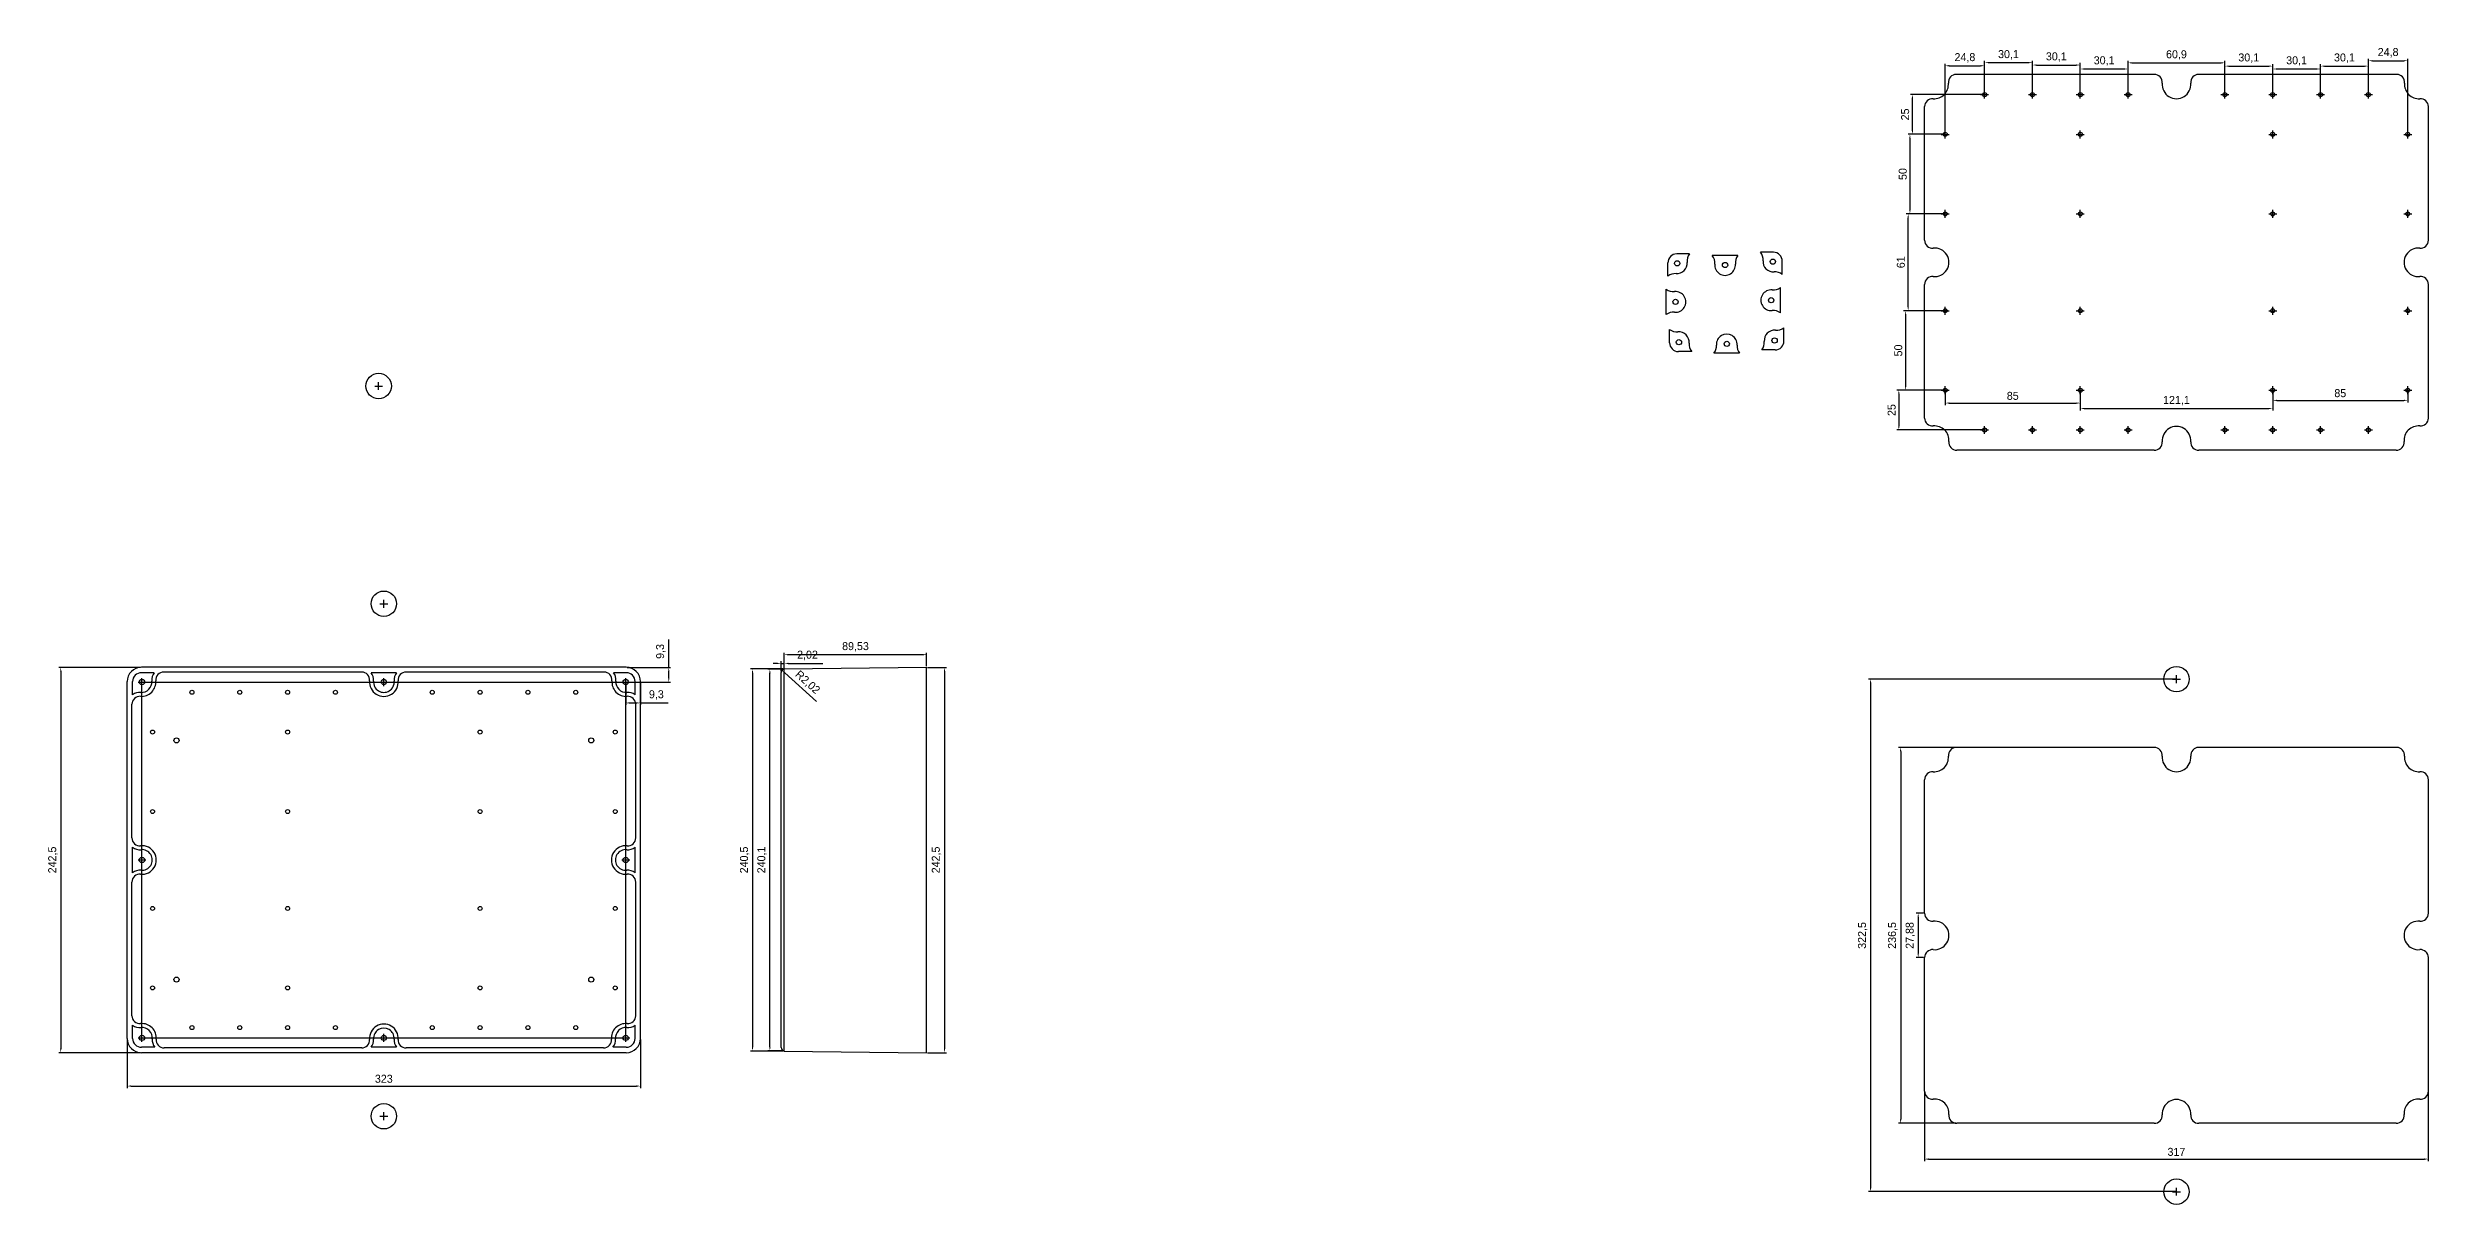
# Model space of a CAD drawing. Header units: millimetres. Extents: x 119 to 8321, y -328 to 2054.
# Drawn here: x 119 to 1617, y 533 to 1261 of the extents above; entities that cross this region are included whole.
import ezdxf

# ---------------------------------------------------------------- set-up
doc = ezdxf.new("R2010")
doc.units = ezdxf.units.MM
doc.dimstyles.new('ISO-25', dxfattribs={"dimtxt": 5.0345, "dimasz": 2.5, "dimexe": 1.25, "dimexo": 0.625, "dimgap": 2.0285, "dimtad": 1, "dimtxsty": 'Standard', "dimcen": 2.5, "dimclrd": 3, "dimclre": 6, "dimclrt": 1, "dimadec": 0, "dimazin": 0, "dimtfac": 1, "dimtmove": 0, "dimatfit": 3, "dimfxl": 1, "dimarcsym": 0})

# ---------------------------------------------------------------- blocks, each defined once
blk = doc.blocks.new('*D1')
at = {"color": 6, "lineweight": -2}
for p, q in [((1312.4, 1156.4), (1288.4, 1156.4)), ((1312.4, 1095.4), (1288.4, 1095.4))]:
    blk.add_line(p, q, dxfattribs=at)
at = {"color": 3, "lineweight": -2}
blk.add_line((1289.7, 1097.9), (1289.7, 1153.9), dxfattribs=at)
at = {"color": 3}
for points in [[(1289.3, 1153.9), (1290.1, 1153.9), (1289.7, 1156.4)], [(1289.3, 1097.9), (1290.1, 1097.9), (1289.7, 1095.4)]]:
    blk.add_solid(points, dxfattribs=at)
at = {"layer": 'Defpoints', "color": 0}
for p in [(1289.7, 1156.4), (1313, 1156.4), (1313, 1095.4)]:
    blk.add_point(p, dxfattribs=at)
at = {"color": 1, "insert": (1285.1, 1125.9), "char_height": 5.03, "attachment_point": 5, "rotation": 90}
blk.add_mtext('61', dxfattribs=at)
blk = doc.blocks.new('*D2')
at = {"color": 6, "lineweight": -2}
for p, q in [((1312.4, 1206.4), (1289.6, 1206.4)), ((1312.4, 1156.4), (1289.6, 1156.4))]:
    blk.add_line(p, q, dxfattribs=at)
at = {"color": 3, "lineweight": -2}
blk.add_line((1290.8, 1203.9), (1290.8, 1158.9), dxfattribs=at)
at = {"color": 3}
for points in [[(1290.4, 1203.9), (1291.2, 1203.9), (1290.8, 1206.4)], [(1290.4, 1158.9), (1291.2, 1158.9), (1290.8, 1156.4)]]:
    blk.add_solid(points, dxfattribs=at)
at = {"layer": 'Defpoints', "color": 0}
for p in [(1313, 1206.4), (1290.8, 1156.4), (1313, 1156.4)]:
    blk.add_point(p, dxfattribs=at)
at = {"color": 1, "insert": (1286.3, 1181.4), "char_height": 5.03, "attachment_point": 5, "rotation": 90}
blk.add_mtext('50', dxfattribs=at)
blk = doc.blocks.new('*D3')
at = {"color": 6, "lineweight": -2}
for p, q in [((1337.2, 1231.4), (1291.1, 1231.4)), ((1312.4, 1206.4), (1291.1, 1206.4))]:
    blk.add_line(p, q, dxfattribs=at)
at = {"color": 3, "lineweight": -2}
blk.add_line((1292.4, 1208.9), (1292.4, 1228.9), dxfattribs=at)
at = {"color": 3}
for points in [[(1291.9, 1228.9), (1292.8, 1228.9), (1292.4, 1231.4)], [(1291.9, 1208.9), (1292.8, 1208.9), (1292.4, 1206.4)]]:
    blk.add_solid(points, dxfattribs=at)
at = {"layer": 'Defpoints', "color": 0}
for p in [(1292.4, 1231.4), (1337.8, 1231.4), (1313, 1206.4)]:
    blk.add_point(p, dxfattribs=at)
at = {"color": 1, "insert": (1287.8, 1218.9), "char_height": 5.03, "attachment_point": 5, "rotation": 90}
blk.add_mtext('25', dxfattribs=at)
blk = doc.blocks.new('*D4')
at = {"color": 6, "lineweight": -2}
for p, q in [((1337.8, 1232), (1337.8, 1252.7)), ((1367.9, 1232), (1367.9, 1252.7))]:
    blk.add_line(p, q, dxfattribs=at)
at = {"color": 3, "lineweight": -2}
blk.add_line((1340.3, 1251.5), (1365.4, 1251.5), dxfattribs=at)
at = {"color": 3}
for points in [[(1340.3, 1251.9), (1340.3, 1251.1), (1337.8, 1251.5)], [(1365.4, 1251.9), (1365.4, 1251.1), (1367.9, 1251.5)]]:
    blk.add_solid(points, dxfattribs=at)
at = {"layer": 'Defpoints', "color": 0}
for p in [(1367.9, 1251.5), (1337.8, 1231.4), (1367.9, 1231.4)]:
    blk.add_point(p, dxfattribs=at)
at = {"color": 1, "insert": (1352.8, 1256.4), "char_height": 5.03, "attachment_point": 5}
blk.add_mtext('30,1', dxfattribs=at)
blk = doc.blocks.new('*D5')
at = {"color": 6, "lineweight": -2}
for p, q in [((1367.9, 1232), (1367.9, 1251.3)), ((1398, 1232), (1398, 1251.3))]:
    blk.add_line(p, q, dxfattribs=at)
at = {"color": 3, "lineweight": -2}
blk.add_line((1370.4, 1250), (1395.5, 1250), dxfattribs=at)
at = {"color": 3}
for points in [[(1370.4, 1250.4), (1370.4, 1249.6), (1367.9, 1250)], [(1395.5, 1250.4), (1395.5, 1249.6), (1398, 1250)]]:
    blk.add_solid(points, dxfattribs=at)
at = {"layer": 'Defpoints', "color": 0}
for p in [(1398, 1250), (1367.9, 1231.4), (1398, 1231.4)]:
    blk.add_point(p, dxfattribs=at)
at = {"color": 1, "insert": (1382.9, 1255), "char_height": 5.03, "attachment_point": 5}
blk.add_mtext('30,1', dxfattribs=at)
blk = doc.blocks.new('*D6')
at = {"color": 6, "lineweight": -2}
for p, q in [((1398, 1232), (1398, 1248.7)), ((1428.1, 1232), (1428.1, 1248.7))]:
    blk.add_line(p, q, dxfattribs=at)
at = {"color": 3, "lineweight": -2}
blk.add_line((1400.5, 1247.5), (1425.6, 1247.5), dxfattribs=at)
at = {"color": 3}
for points in [[(1400.5, 1247.9), (1400.5, 1247.1), (1398, 1247.5)], [(1425.6, 1247.9), (1425.6, 1247.1), (1428.1, 1247.5)]]:
    blk.add_solid(points, dxfattribs=at)
at = {"layer": 'Defpoints', "color": 0}
for p in [(1428.1, 1247.5), (1398, 1231.4), (1428.1, 1231.4)]:
    blk.add_point(p, dxfattribs=at)
at = {"color": 1, "insert": (1413, 1252.5), "char_height": 5.03, "attachment_point": 5}
blk.add_mtext('30,1', dxfattribs=at)
blk = doc.blocks.new('*D7')
at = {"color": 6, "lineweight": -2}
for p, q in [((1428.1, 1232), (1428.1, 1252.6)), ((1489, 1232), (1489, 1252.6))]:
    blk.add_line(p, q, dxfattribs=at)
at = {"color": 3, "lineweight": -2}
blk.add_line((1430.6, 1251.4), (1486.5, 1251.4), dxfattribs=at)
at = {"color": 3}
for points in [[(1430.6, 1251.8), (1430.6, 1250.9), (1428.1, 1251.4)], [(1486.5, 1251.8), (1486.5, 1250.9), (1489, 1251.4)]]:
    blk.add_solid(points, dxfattribs=at)
at = {"layer": 'Defpoints', "color": 0}
for p in [(1489, 1251.4), (1428.1, 1231.4), (1489, 1231.4)]:
    blk.add_point(p, dxfattribs=at)
at = {"color": 1, "insert": (1458.5, 1256.3), "char_height": 5.03, "attachment_point": 5}
blk.add_mtext('60,9', dxfattribs=at)
blk = doc.blocks.new('*D8')
at = {"color": 6, "lineweight": -2}
for p, q in [((1489, 1232), (1489, 1250.5)), ((1519.1, 1232), (1519.1, 1250.5))]:
    blk.add_line(p, q, dxfattribs=at)
at = {"color": 3, "lineweight": -2}
blk.add_line((1491.5, 1249.3), (1516.6, 1249.3), dxfattribs=at)
at = {"color": 3}
for points in [[(1491.5, 1249.7), (1491.5, 1248.9), (1489, 1249.3)], [(1516.6, 1249.7), (1516.6, 1248.9), (1519.1, 1249.3)]]:
    blk.add_solid(points, dxfattribs=at)
at = {"layer": 'Defpoints', "color": 0}
for p in [(1519.1, 1249.3), (1489, 1231.4), (1519.1, 1231.4)]:
    blk.add_point(p, dxfattribs=at)
at = {"color": 1, "insert": (1504, 1254.3), "char_height": 5.03, "attachment_point": 5}
blk.add_mtext('30,1', dxfattribs=at)
blk = doc.blocks.new('*D9')
at = {"color": 6, "lineweight": -2}
for p, q in [((1519.1, 1232), (1519.1, 1248.8)), ((1549.2, 1232), (1549.2, 1248.8))]:
    blk.add_line(p, q, dxfattribs=at)
at = {"color": 3, "lineweight": -2}
blk.add_line((1521.6, 1247.5), (1546.7, 1247.5), dxfattribs=at)
at = {"color": 3}
for points in [[(1521.6, 1247.9), (1521.6, 1247.1), (1519.1, 1247.5)], [(1546.7, 1247.9), (1546.7, 1247.1), (1549.2, 1247.5)]]:
    blk.add_solid(points, dxfattribs=at)
at = {"layer": 'Defpoints', "color": 0}
for p in [(1549.2, 1247.5), (1519.1, 1231.4), (1549.2, 1231.4)]:
    blk.add_point(p, dxfattribs=at)
at = {"color": 1, "insert": (1534.1, 1252.5), "char_height": 5.03, "attachment_point": 5}
blk.add_mtext('30,1', dxfattribs=at)
blk = doc.blocks.new('*D10')
at = {"color": 6, "lineweight": -2}
for p, q in [((1549.2, 1232), (1549.2, 1250.5)), ((1579.3, 1232), (1579.3, 1250.5))]:
    blk.add_line(p, q, dxfattribs=at)
at = {"color": 3, "lineweight": -2}
blk.add_line((1551.7, 1249.3), (1576.8, 1249.3), dxfattribs=at)
at = {"color": 3}
for points in [[(1551.7, 1249.7), (1551.7, 1248.9), (1549.2, 1249.3)], [(1576.8, 1249.7), (1576.8, 1248.9), (1579.3, 1249.3)]]:
    blk.add_solid(points, dxfattribs=at)
at = {"layer": 'Defpoints', "color": 0}
for p in [(1579.3, 1249.3), (1549.2, 1231.4), (1579.3, 1231.4)]:
    blk.add_point(p, dxfattribs=at)
at = {"color": 1, "insert": (1564.2, 1254.3), "char_height": 5.03, "attachment_point": 5}
blk.add_mtext('30,1', dxfattribs=at)
blk = doc.blocks.new('*D11')
at = {"color": 6, "lineweight": -2}
for p, q in [((1579.3, 1232), (1579.3, 1253.9)), ((1604.1, 1207), (1604.1, 1253.9))]:
    blk.add_line(p, q, dxfattribs=at)
at = {"color": 3, "lineweight": -2}
blk.add_line((1581.8, 1252.7), (1601.6, 1252.7), dxfattribs=at)
at = {"color": 3}
for points in [[(1581.8, 1253.1), (1581.8, 1252.3), (1579.3, 1252.7)], [(1601.6, 1253.1), (1601.6, 1252.3), (1604.1, 1252.7)]]:
    blk.add_solid(points, dxfattribs=at)
at = {"layer": 'Defpoints', "color": 0}
for p in [(1604.1, 1252.7), (1579.3, 1231.4), (1604.1, 1206.4)]:
    blk.add_point(p, dxfattribs=at)
at = {"color": 1, "insert": (1591.7, 1257.7), "char_height": 5.03, "attachment_point": 5}
blk.add_mtext('24,8', dxfattribs=at)
blk = doc.blocks.new('*D12')
at = {"color": 6, "lineweight": -2}
for p, q in [((1313, 1208.2), (1313, 1250.8)), ((1337.8, 1232), (1337.8, 1250.8))]:
    blk.add_line(p, q, dxfattribs=at)
at = {"color": 3, "lineweight": -2}
blk.add_line((1315.5, 1249.5), (1335.3, 1249.5), dxfattribs=at)
at = {"color": 3}
for points in [[(1315.5, 1250), (1315.5, 1249.1), (1313, 1249.5)], [(1335.3, 1250), (1335.3, 1249.1), (1337.8, 1249.5)]]:
    blk.add_solid(points, dxfattribs=at)
at = {"layer": 'Defpoints', "color": 0}
for p in [(1337.8, 1249.5), (1337.8, 1231.4), (1313, 1207.6)]:
    blk.add_point(p, dxfattribs=at)
at = {"color": 1, "insert": (1325.4, 1254.5), "char_height": 5.03, "attachment_point": 5}
blk.add_mtext('24,8', dxfattribs=at)
blk = doc.blocks.new('*D13')
at = {"color": 6, "lineweight": -2}
for p, q in [((1313.6, 1095.4), (1286.8, 1095.4)), ((1312.4, 1045.4), (1286.8, 1045.4))]:
    blk.add_line(p, q, dxfattribs=at)
at = {"color": 3, "lineweight": -2}
blk.add_line((1288.1, 1092.9), (1288.1, 1047.9), dxfattribs=at)
at = {"color": 3}
for points in [[(1287.7, 1092.9), (1288.5, 1092.9), (1288.1, 1095.4)], [(1287.7, 1047.9), (1288.5, 1047.9), (1288.1, 1045.4)]]:
    blk.add_solid(points, dxfattribs=at)
at = {"layer": 'Defpoints', "color": 0}
for p in [(1314.2, 1095.4), (1288.1, 1045.4), (1313, 1045.4)]:
    blk.add_point(p, dxfattribs=at)
at = {"color": 1, "insert": (1283.5, 1070.4), "char_height": 5.03, "attachment_point": 5, "rotation": 90}
blk.add_mtext('50', dxfattribs=at)
blk = doc.blocks.new('*D14')
at = {"color": 6, "lineweight": -2}
for p, q in [((1313, 1044.7), (1313, 1036)), ((1398, 1044.7), (1398, 1036))]:
    blk.add_line(p, q, dxfattribs=at)
at = {"color": 3, "lineweight": -2}
blk.add_line((1315.5, 1037.3), (1395.5, 1037.3), dxfattribs=at)
at = {"color": 3}
for points in [[(1315.5, 1037.7), (1315.5, 1036.9), (1313, 1037.3)], [(1395.5, 1037.7), (1395.5, 1036.9), (1398, 1037.3)]]:
    blk.add_solid(points, dxfattribs=at)
at = {"layer": 'Defpoints', "color": 0}
for p in [(1313, 1045.4), (1398, 1045.4), (1398, 1037.3)]:
    blk.add_point(p, dxfattribs=at)
at = {"color": 1, "insert": (1355.5, 1041.8), "char_height": 5.03, "attachment_point": 5}
blk.add_mtext('85', dxfattribs=at)
blk = doc.blocks.new('*D15')
at = {"color": 6, "lineweight": -2}
for p, q in [((1398, 1044.7), (1398, 1032.6)), ((1519.1, 1044.7), (1519.1, 1032.6))]:
    blk.add_line(p, q, dxfattribs=at)
at = {"color": 3, "lineweight": -2}
blk.add_line((1400.5, 1033.9), (1516.6, 1033.9), dxfattribs=at)
at = {"color": 3}
for points in [[(1400.5, 1034.3), (1400.5, 1033.5), (1398, 1033.9)], [(1516.6, 1034.3), (1516.6, 1033.5), (1519.1, 1033.9)]]:
    blk.add_solid(points, dxfattribs=at)
at = {"layer": 'Defpoints', "color": 0}
for p in [(1398, 1045.4), (1519.1, 1045.4), (1519.1, 1033.9)]:
    blk.add_point(p, dxfattribs=at)
at = {"color": 1, "insert": (1458.5, 1038.8), "char_height": 5.03, "attachment_point": 5}
blk.add_mtext('121,1', dxfattribs=at)
blk = doc.blocks.new('*D16')
at = {"color": 6, "lineweight": -2}
for p, q in [((1519.1, 1044.7), (1519.1, 1037.7)), ((1604.1, 1044.7), (1604.1, 1037.7))]:
    blk.add_line(p, q, dxfattribs=at)
at = {"color": 3, "lineweight": -2}
blk.add_line((1521.6, 1039), (1601.6, 1039), dxfattribs=at)
at = {"color": 3}
for points in [[(1521.6, 1039.4), (1521.6, 1038.6), (1519.1, 1039)], [(1601.6, 1039.4), (1601.6, 1038.6), (1604.1, 1039)]]:
    blk.add_solid(points, dxfattribs=at)
at = {"layer": 'Defpoints', "color": 0}
for p in [(1519.1, 1045.4), (1604.1, 1045.4), (1604.1, 1039)]:
    blk.add_point(p, dxfattribs=at)
at = {"color": 1, "insert": (1561.6, 1043.5), "char_height": 5.03, "attachment_point": 5}
blk.add_mtext('85', dxfattribs=at)
blk = doc.blocks.new('*D17')
at = {"color": 6, "lineweight": -2}
for p, q in [((1312.4, 1045.4), (1282.6, 1045.4)), ((1337.2, 1020.4), (1282.6, 1020.4))]:
    blk.add_line(p, q, dxfattribs=at)
at = {"color": 3, "lineweight": -2}
blk.add_line((1283.8, 1042.9), (1283.8, 1022.9), dxfattribs=at)
at = {"color": 3}
for points in [[(1283.4, 1042.9), (1284.3, 1042.9), (1283.8, 1045.4)], [(1283.4, 1022.9), (1284.3, 1022.9), (1283.8, 1020.4)]]:
    blk.add_solid(points, dxfattribs=at)
at = {"layer": 'Defpoints', "color": 0}
for p in [(1313, 1045.4), (1283.8, 1020.4), (1337.8, 1020.4)]:
    blk.add_point(p, dxfattribs=at)
at = {"color": 1, "insert": (1279.3, 1032.9), "char_height": 5.03, "attachment_point": 5, "rotation": 90}
blk.add_mtext('25', dxfattribs=at)
blk = doc.blocks.new('*D18')
at = {"color": 6, "lineweight": -2}
for p, q in [((1457.9, 863.6), (1264.8, 863.6)), ((1457.9, 541.1), (1264.8, 541.1))]:
    blk.add_line(p, q, dxfattribs=at)
at = {"color": 3, "lineweight": -2}
blk.add_line((1266, 861.1), (1266, 543.6), dxfattribs=at)
at = {"color": 3}
for points in [[(1265.6, 861.1), (1266.5, 861.1), (1266, 863.6)], [(1265.6, 543.6), (1266.5, 543.6), (1266, 541.1)]]:
    blk.add_solid(points, dxfattribs=at)
at = {"layer": 'Defpoints', "color": 0}
for p in [(1458.5, 863.6), (1266, 541.1), (1458.5, 541.1)]:
    blk.add_point(p, dxfattribs=at)
at = {"color": 1, "insert": (1261.1, 702.3), "char_height": 5.03, "attachment_point": 5, "rotation": 90}
blk.add_mtext('322,5', dxfattribs=at)
blk = doc.blocks.new('*D19')
at = {"color": 6, "lineweight": -2}
for p, q in [((1319.4, 820.6), (1283.7, 820.6)), ((1319.7, 584.1), (1283.7, 584.1))]:
    blk.add_line(p, q, dxfattribs=at)
at = {"color": 3, "lineweight": -2}
blk.add_line((1285, 818.1), (1285, 586.6), dxfattribs=at)
at = {"color": 3}
for points in [[(1284.5, 818.1), (1285.4, 818.1), (1285, 820.6)], [(1284.5, 586.6), (1285.4, 586.6), (1285, 584.1)]]:
    blk.add_solid(points, dxfattribs=at)
at = {"layer": 'Defpoints', "color": 0}
for p in [(1320, 820.6), (1285, 584.1), (1320.3, 584.1)]:
    blk.add_point(p, dxfattribs=at)
at = {"color": 1, "insert": (1280, 702.3), "char_height": 5.03, "attachment_point": 5, "rotation": 90}
blk.add_mtext('236,5', dxfattribs=at)
blk = doc.blocks.new('*D20')
at = {"color": 6, "lineweight": -2}
for p, q in [((1300, 603.7), (1300, 560.3)), ((1617, 603.7), (1617, 560.3))]:
    blk.add_line(p, q, dxfattribs=at)
at = {"color": 3, "lineweight": -2}
blk.add_line((1302.5, 561.6), (1614.5, 561.6), dxfattribs=at)
at = {"color": 3}
for points in [[(1302.5, 562), (1302.5, 561.1), (1300, 561.6)], [(1614.5, 562), (1614.5, 561.1), (1617, 561.6)]]:
    blk.add_solid(points, dxfattribs=at)
at = {"layer": 'Defpoints', "color": 0}
for p in [(1300, 604.3), (1617, 604.3), (1617, 561.6)]:
    blk.add_point(p, dxfattribs=at)
at = {"color": 1, "insert": (1458.5, 566.1), "char_height": 5.03, "attachment_point": 5}
blk.add_mtext('317', dxfattribs=at)
blk = doc.blocks.new('*D21')
at = {"color": 6, "lineweight": -2}
for p, q in [((1299.4, 716.3), (1294.8, 716.3)), ((1299.4, 688.4), (1294.8, 688.4))]:
    blk.add_line(p, q, dxfattribs=at)
at = {"color": 3, "lineweight": -2}
blk.add_line((1296, 713.8), (1296, 690.9), dxfattribs=at)
at = {"color": 3}
for points in [[(1295.6, 713.8), (1296.4, 713.8), (1296, 716.3)], [(1295.6, 690.9), (1296.4, 690.9), (1296, 688.4)]]:
    blk.add_solid(points, dxfattribs=at)
at = {"layer": 'Defpoints', "color": 0}
for p in [(1300, 716.3), (1296, 688.4), (1300, 688.4)]:
    blk.add_point(p, dxfattribs=at)
at = {"color": 1, "insert": (1291.1, 702.3), "char_height": 5.03, "attachment_point": 5, "rotation": 90}
blk.add_mtext('27,88', dxfattribs=at)
blk = doc.blocks.new('*D43')
at = {"color": 6, "lineweight": -2}
for p, q in [((169, 636.9), (169, 606.3)), ((492, 636.9), (492, 606.3))]:
    blk.add_line(p, q, dxfattribs=at)
at = {"color": 3, "lineweight": -2}
blk.add_line((171.5, 607.5), (489.5, 607.5), dxfattribs=at)
at = {"color": 3}
for points in [[(171.5, 608), (171.5, 607.1), (169, 607.5)], [(489.5, 608), (489.5, 607.1), (492, 607.5)]]:
    blk.add_solid(points, dxfattribs=at)
at = {"layer": 'Defpoints', "color": 0}
for p in [(169, 637.5), (492, 637.5), (492, 607.5)]:
    blk.add_point(p, dxfattribs=at)
at = {"color": 1, "insert": (330.5, 612.1), "char_height": 5.03, "attachment_point": 5}
blk.add_mtext('323', dxfattribs=at)
blk = doc.blocks.new('*D42')
at = {"color": 6, "lineweight": -2}
for p, q in [((177.4, 871), (126, 871)), ((177.4, 628.5), (126, 628.5))]:
    blk.add_line(p, q, dxfattribs=at)
at = {"color": 3, "lineweight": -2}
blk.add_line((127.2, 868.5), (127.2, 631), dxfattribs=at)
at = {"color": 3}
for points in [[(126.8, 868.5), (127.6, 868.5), (127.2, 871)], [(126.8, 631), (127.6, 631), (127.2, 628.5)]]:
    blk.add_solid(points, dxfattribs=at)
at = {"layer": 'Defpoints', "color": 0}
for p in [(178, 871), (127.2, 628.5), (178, 628.5)]:
    blk.add_point(p, dxfattribs=at)
at = {"color": 1, "insert": (122.3, 749.8), "char_height": 5.03, "attachment_point": 5, "rotation": 90}
blk.add_mtext('242,5', dxfattribs=at)
blk = doc.blocks.new('*D38')
at = {"color": 6, "lineweight": -2}
for p, q in [((672.7, 871), (684.5, 871)), ((672.7, 628.5), (684.5, 628.5))]:
    blk.add_line(p, q, dxfattribs=at)
at = {"color": 3, "lineweight": -2}
blk.add_line((683.3, 868.5), (683.3, 631), dxfattribs=at)
at = {"color": 3}
for points in [[(682.9, 868.5), (683.7, 868.5), (683.3, 871)], [(682.9, 631), (683.7, 631), (683.3, 628.5)]]:
    blk.add_solid(points, dxfattribs=at)
at = {"layer": 'Defpoints', "color": 0}
for p in [(672, 871), (672, 628.5), (683.3, 628.5)]:
    blk.add_point(p, dxfattribs=at)
at = {"color": 1, "insert": (678.3, 749.8), "char_height": 5.03, "attachment_point": 5, "rotation": 90}
blk.add_mtext('242,5', dxfattribs=at)
blk = doc.blocks.new('*D37')
at = {"color": 6, "lineweight": -2}
for p, q in [((581.9, 870), (561.3, 870)), ((581.9, 629.5), (561.3, 629.5))]:
    blk.add_line(p, q, dxfattribs=at)
at = {"color": 3, "lineweight": -2}
blk.add_line((562.5, 867.5), (562.5, 632), dxfattribs=at)
at = {"color": 3}
for points in [[(562.1, 867.5), (562.9, 867.5), (562.5, 870)], [(562.1, 632), (562.9, 632), (562.5, 629.5)]]:
    blk.add_solid(points, dxfattribs=at)
at = {"layer": 'Defpoints', "color": 0}
for p in [(582.5, 870), (562.5, 629.5), (582.5, 629.5)]:
    blk.add_point(p, dxfattribs=at)
at = {"color": 1, "insert": (557.6, 749.8), "char_height": 5.03, "attachment_point": 5, "rotation": 90}
blk.add_mtext('240,5', dxfattribs=at)
blk = doc.blocks.new('*D36')
at = {"color": 6, "lineweight": -2}
for p, q in [((581.9, 869.8), (572.2, 869.8)), ((581.9, 629.7), (572.2, 629.7))]:
    blk.add_line(p, q, dxfattribs=at)
at = {"color": 3, "lineweight": -2}
blk.add_line((573.4, 632.2), (573.4, 867.3), dxfattribs=at)
at = {"color": 3}
for points in [[(573, 867.3), (573.9, 867.3), (573.4, 869.8)], [(573, 632.2), (573.9, 632.2), (573.4, 629.7)]]:
    blk.add_solid(points, dxfattribs=at)
at = {"layer": 'Defpoints', "color": 0}
for p in [(573.4, 869.8), (582.5, 869.8), (582.5, 629.7)]:
    blk.add_point(p, dxfattribs=at)
at = {"color": 1, "insert": (568.5, 749.8), "char_height": 5.03, "attachment_point": 5, "rotation": 90}
blk.add_mtext('240,1', dxfattribs=at)
blk = doc.blocks.new('*D41')
at = {"color": 6, "lineweight": -2}
for p, q in [((582.5, 870.5), (582.5, 880.2)), ((672, 871.7), (672, 880.2))]:
    blk.add_line(p, q, dxfattribs=at)
at = {"color": 3, "lineweight": -2}
blk.add_line((585, 879), (669.5, 879), dxfattribs=at)
at = {"color": 3}
for points in [[(585, 879.4), (585, 878.5), (582.5, 879)], [(669.5, 879.4), (669.5, 878.5), (672, 879)]]:
    blk.add_solid(points, dxfattribs=at)
at = {"layer": 'Defpoints', "color": 0}
for p in [(582.5, 869.8), (672, 879), (672, 871)]:
    blk.add_point(p, dxfattribs=at)
at = {"color": 1, "insert": (627.3, 883.9), "char_height": 5.03, "attachment_point": 5}
blk.add_mtext('89,53', dxfattribs=at)
blk = doc.blocks.new('*D40')
at = {"color": 3, "lineweight": -2}
for p, q in [((578, 873.5), (575.5, 873.5)), ((580.5, 873.5), (582.5, 873.5)), ((585, 873.5), (606.7, 873.5))]:
    blk.add_line(p, q, dxfattribs=at)
at = {"color": 6, "lineweight": -2}
for p, q in [((580.5, 868.4), (580.5, 874.8)), ((582.5, 871.1), (582.5, 874.8))]:
    blk.add_line(p, q, dxfattribs=at)
at = {"color": 3}
for points in [[(578, 873.9), (578, 873.1), (580.5, 873.5)], [(585, 873.9), (585, 873.1), (582.5, 873.5)]]:
    blk.add_solid(points, dxfattribs=at)
at = {"layer": 'Defpoints', "color": 0}
for p in [(582.5, 873.5), (582.5, 870.5), (580.5, 867.8)]:
    blk.add_point(p, dxfattribs=at)
at = {"color": 1, "insert": (597.1, 878.5), "char_height": 5.03, "attachment_point": 5}
blk.add_mtext('2,02', dxfattribs=at)
blk = doc.blocks.new('*D39')
at = {"color": 3, "lineweight": -2}
blk.add_line((602.7, 849.6), (582.9, 867.5), dxfattribs=at)
at = {"color": 3}
blk.add_solid([(583.1, 867.8), (582.6, 867.2), (581, 869.2)], dxfattribs=at)
at = {"layer": 'Defpoints', "color": 0}
for p in [(581, 869.2), (582.5, 867.8)]:
    blk.add_point(p, dxfattribs=at)
at = {"color": 1, "insert": (597, 861.4), "char_height": 5.03, "attachment_point": 5, "rotation": 317.9252}
blk.add_mtext('R2,02', dxfattribs=at)
blk = doc.blocks.new('*D44')
at = {"color": 3, "lineweight": -2}
for p, q in [((509.8, 871), (509.8, 888.5)), ((509.8, 864.2), (509.8, 868.5))]:
    blk.add_line(p, q, dxfattribs=at)
at = {"color": 6, "lineweight": -2}
for p, q in [((483.7, 871), (511, 871)), ((483.4, 861.7), (511, 861.7))]:
    blk.add_line(p, q, dxfattribs=at)
at = {"color": 3}
for points in [[(509.4, 868.5), (510.2, 868.5), (509.8, 871)], [(509.4, 864.2), (510.2, 864.2), (509.8, 861.7)]]:
    blk.add_solid(points, dxfattribs=at)
at = {"layer": 'Defpoints', "color": 0}
for p in [(483, 871), (509.8, 871), (482.7, 861.7)]:
    blk.add_point(p, dxfattribs=at)
at = {"color": 1, "insert": (504.8, 881), "char_height": 5.03, "attachment_point": 5, "rotation": 90}
blk.add_mtext('9,3', dxfattribs=at)
blk = doc.blocks.new('*D45')
at = {"color": 6, "lineweight": -2}
for p, q in [((482.7, 861.1), (482.7, 847.4)), ((492, 861.1), (492, 847.4))]:
    blk.add_line(p, q, dxfattribs=at)
at = {"color": 3, "lineweight": -2}
for p, q in [((485.2, 848.6), (489.5, 848.6)), ((492, 848.6), (509.5, 848.6))]:
    blk.add_line(p, q, dxfattribs=at)
at = {"color": 3}
for points in [[(485.2, 849), (485.2, 848.2), (482.7, 848.6)], [(489.5, 849), (489.5, 848.2), (492, 848.6)]]:
    blk.add_solid(points, dxfattribs=at)
at = {"layer": 'Defpoints', "color": 0}
for p in [(482.7, 861.7), (492, 861.7), (492, 848.6)]:
    blk.add_point(p, dxfattribs=at)
at = {"color": 1, "insert": (502, 853.6), "char_height": 5.03, "attachment_point": 5}
blk.add_mtext('9,3', dxfattribs=at)

msp = doc.modelspace()

# ---------------------------------------------------------------- linework, layer by layer
for p, q in [((1444.597, 1244.103), (1319.976, 1244.103)), ((1597.097, 1244.103), (1472.476, 1244.103)), ((1300.037, 1139.793), (1300.037, 1223.839)), ((1617.037, 1139.793), (1617.037, 1223.839)), ((1138.476, 1117.177), (1138.476, 1125.517)), ((1152.092, 1131.117), (1144.076, 1131.117)), ((1182.487, 1130.048), (1166.455, 1130.048)), ((1204.866, 1132.187), (1196.85, 1132.187)), ((1210.466, 1118.246), (1210.466, 1126.587)), ((1137.405, 1092.924), (1137.405, 1108.956)), ((1209.395, 1093.994), (1209.395, 1110.025)), ((1300.037, 1027.843), (1300.037, 1111.914)), ((1617.037, 1027.843), (1617.037, 1111.914)), ((1139.547, 1075.294), (1139.547, 1083.61)), ((1211.537, 1076.363), (1211.537, 1084.679)), ((1153.463, 1069.694), (1145.147, 1069.694)), ((1183.583, 1068.625), (1167.502, 1068.625)), ((1205.937, 1070.763), (1197.621, 1070.763)), ((1444.572, 1007.603), (1320.276, 1007.603)), ((1596.797, 1007.603), (1472.501, 1007.603)), ((328.031, 911.039), (333.031, 911.039)), ((330.531, 908.539), (330.531, 913.539)), ((483.031, 871.039), (178.031, 871.039)), ((582.501, 870.039), (672.031, 871.039)), ((582.501, 629.539), (582.501, 870.039)), ((672.031, 628.539), (672.031, 871.039)), ((169.031, 637.539), (169.031, 862.039)), ((172.431, 853.699), (172.431, 862.039)), ((186.047, 867.639), (178.031, 867.639)), ((316.591, 868.039), (191.97, 868.039)), ((338.547, 867.639), (322.515, 867.639)), ((469.091, 868.039), (344.47, 868.039)), ((483.031, 867.639), (475.015, 867.639)), ((488.631, 853.699), (488.631, 862.039)), ((492.031, 637.539), (492.031, 862.039)), ((580.481, 631.759), (580.481, 867.819)), ((172.031, 763.729), (172.031, 847.775)), ((489.031, 763.729), (489.031, 847.775)), ((1444.597, 820.58), (1319.976, 820.58)), ((1597.097, 820.58), (1472.476, 820.58)), ((1300.037, 716.269), (1300.037, 800.315)), ((1617.037, 716.269), (1617.037, 800.315)), ((172.431, 741.773), (172.431, 757.805)), ((488.631, 741.773), (488.631, 757.805)), ((172.031, 651.779), (172.031, 735.85)), ((489.031, 651.779), (489.031, 735.85)), ((1300.037, 604.319), (1300.037, 688.39)), ((1617.037, 604.319), (1617.037, 688.39)), ((172.431, 637.539), (172.431, 645.855)), ((488.631, 637.539), (488.631, 645.855)), ((186.347, 631.939), (178.031, 631.939)), ((316.567, 631.539), (192.27, 631.539)), ((338.571, 631.939), (322.49, 631.939)), ((468.791, 631.539), (344.495, 631.539)), ((483.031, 631.939), (474.715, 631.939)), ((582.501, 629.539), (672.031, 628.539)), ((483.031, 628.539), (178.031, 628.539)), ((328.031, 588.539), (333.031, 588.539)), ((330.531, 586.039), (330.531, 591.039)), ((1444.572, 584.08), (1320.276, 584.08)), ((1596.797, 584.08), (1472.501, 584.08))]:
    msp.add_line(p, q)
at = {"color": 6}
for p, q in [((1335.287, 1231.353), (1340.287, 1231.353)), ((1337.787, 1228.853), (1337.787, 1233.853)), ((1365.387, 1231.353), (1370.387, 1231.353)), ((1367.887, 1228.853), (1367.887, 1233.853)), ((1395.487, 1231.353), (1400.487, 1231.353)), ((1397.987, 1228.853), (1397.987, 1233.853)), ((1425.587, 1231.353), (1430.587, 1231.353)), ((1428.087, 1228.853), (1428.087, 1233.853)), ((1486.487, 1231.353), (1491.487, 1231.353)), ((1488.987, 1228.853), (1488.987, 1233.853)), ((1516.587, 1231.353), (1521.587, 1231.353)), ((1519.087, 1228.853), (1519.087, 1233.853)), ((1546.687, 1231.353), (1551.687, 1231.353)), ((1549.187, 1228.853), (1549.187, 1233.853)), ((1576.787, 1231.353), (1581.787, 1231.353)), ((1579.287, 1228.853), (1579.287, 1233.853)), ((1310.487, 1206.353), (1315.487, 1206.353)), ((1312.987, 1203.853), (1312.987, 1208.853)), ((1395.487, 1206.353), (1400.487, 1206.353)), ((1397.987, 1203.853), (1397.987, 1208.853)), ((1516.587, 1206.353), (1521.587, 1206.353)), ((1519.087, 1203.853), (1519.087, 1208.853)), ((1601.587, 1206.353), (1606.587, 1206.353)), ((1604.087, 1203.853), (1604.087, 1208.853)), ((1310.487, 1156.353), (1315.487, 1156.353)), ((1312.987, 1153.853), (1312.987, 1158.853)), ((1395.487, 1156.353), (1400.487, 1156.353)), ((1397.987, 1153.853), (1397.987, 1158.853)), ((1516.587, 1156.353), (1521.587, 1156.353)), ((1519.087, 1153.853), (1519.087, 1158.853)), ((1601.587, 1156.353), (1606.587, 1156.353)), ((1604.087, 1153.853), (1604.087, 1158.853)), ((1310.487, 1095.353), (1315.487, 1095.353)), ((1312.987, 1092.853), (1312.987, 1097.853)), ((1395.487, 1095.353), (1400.487, 1095.353)), ((1397.987, 1092.853), (1397.987, 1097.853)), ((1516.587, 1095.353), (1521.587, 1095.353)), ((1519.087, 1092.853), (1519.087, 1097.853)), ((1601.587, 1095.353), (1606.587, 1095.353)), ((1604.087, 1092.853), (1604.087, 1097.853)), ((327.25, 1045.525), (327.25, 1050.525)), ((324.75, 1048.025), (329.75, 1048.025)), ((1310.487, 1045.353), (1315.487, 1045.353)), ((1312.987, 1042.853), (1312.987, 1047.853)), ((1395.487, 1045.353), (1400.487, 1045.353)), ((1397.987, 1042.853), (1397.987, 1047.853)), ((1516.587, 1045.353), (1521.587, 1045.353)), ((1519.087, 1042.853), (1519.087, 1047.853)), ((1601.587, 1045.353), (1606.587, 1045.353)), ((1604.087, 1042.853), (1604.087, 1047.853)), ((1335.287, 1020.353), (1340.287, 1020.353)), ((1337.787, 1017.853), (1337.787, 1022.853)), ((1365.387, 1020.353), (1370.387, 1020.353)), ((1367.887, 1017.853), (1367.887, 1022.853)), ((1395.487, 1020.353), (1400.487, 1020.353)), ((1397.987, 1017.853), (1397.987, 1022.853)), ((1425.587, 1020.353), (1430.587, 1020.353)), ((1428.087, 1017.853), (1428.087, 1022.853)), ((1486.487, 1020.353), (1491.487, 1020.353)), ((1488.987, 1017.853), (1488.987, 1022.853)), ((1516.587, 1020.353), (1521.587, 1020.353)), ((1519.087, 1017.853), (1519.087, 1022.853)), ((1546.687, 1020.353), (1551.687, 1020.353)), ((1549.187, 1017.853), (1549.187, 1022.853)), ((1576.787, 1020.353), (1581.787, 1020.353)), ((1579.287, 1017.853), (1579.287, 1022.853)), ((175.831, 861.739), (180.831, 861.739)), ((178.331, 751.439), (178.331, 864.239)), ((179.981, 861.739), (333.031, 861.739)), ((330.531, 859.239), (330.531, 864.239)), ((332.181, 861.739), (485.231, 861.739)), ((482.731, 859.239), (482.731, 864.239)), ((482.731, 747.289), (482.731, 860.089)), ((1456.037, 863.58), (1461.037, 863.58)), ((1458.537, 861.08), (1458.537, 866.08)), ((175.831, 749.789), (180.831, 749.789)), ((178.331, 639.489), (178.331, 752.289)), ((480.231, 749.789), (485.231, 749.789)), ((482.731, 635.339), (482.731, 748.139)), ((175.831, 637.839), (328.881, 637.839)), ((178.331, 635.339), (178.331, 640.339)), ((328.031, 637.839), (481.081, 637.839)), ((330.531, 635.339), (330.531, 640.339)), ((480.231, 637.839), (485.231, 637.839)), ((1456.037, 541.08), (1461.037, 541.08)), ((1458.537, 538.58), (1458.537, 543.58))]:
    msp.add_line(p, q, dxfattribs=at)
for centre, radius in [((1337.787, 1231.353), 1.25), ((1367.887, 1231.353), 1.25), ((1397.987, 1231.353), 1.25), ((1428.087, 1231.353), 1.25), ((1488.987, 1231.353), 1.25), ((1519.087, 1231.353), 1.25), ((1549.187, 1231.353), 1.25), ((1579.287, 1231.353), 1.25), ((1312.987, 1206.353), 1.25), ((1397.987, 1206.353), 1.25), ((1519.087, 1206.353), 1.25), ((1604.087, 1206.353), 1.25), ((1312.987, 1156.353), 1.25), ((1397.987, 1156.353), 1.25), ((1519.087, 1156.353), 1.25), ((1604.087, 1156.353), 1.25), ((1144.376, 1125.217), 1.65), ((1174.471, 1124.148), 1.65), ((1204.566, 1126.287), 1.65), ((1143.305, 1100.94), 1.65), ((1203.495, 1102.009), 1.65), ((1312.987, 1095.353), 1.25), ((1397.987, 1095.353), 1.25), ((1519.087, 1095.353), 1.25), ((1604.087, 1095.353), 1.25), ((1145.447, 1075.594), 1.65), ((1175.542, 1074.525), 1.65), ((1205.637, 1076.663), 1.65), ((327.25, 1048.025), 8), ((1312.987, 1045.353), 1.25), ((1397.987, 1045.353), 1.25), ((1519.087, 1045.353), 1.25), ((1604.087, 1045.353), 1.25), ((1337.787, 1020.353), 1.25), ((1367.887, 1020.353), 1.25), ((1397.987, 1020.353), 1.25), ((1428.087, 1020.353), 1.25), ((1488.987, 1020.353), 1.25), ((1519.087, 1020.353), 1.25), ((1549.187, 1020.353), 1.25), ((1579.287, 1020.353), 1.25), ((330.531, 911.039), 8), ((1458.537, 863.58), 8), ((178.331, 861.739), 1.65), ((209.781, 855.289), 1.25), ((239.881, 855.289), 1.25), ((269.981, 855.289), 1.25), ((300.081, 855.289), 1.25), ((330.531, 861.739), 1.65), ((360.981, 855.289), 1.25), ((391.081, 855.289), 1.25), ((421.181, 855.289), 1.25), ((451.281, 855.289), 1.25), ((482.731, 861.739), 1.65), ((184.981, 830.289), 1.25), ((200.031, 825.039), 1.6), ((269.981, 830.289), 1.25), ((391.081, 830.289), 1.25), ((461.031, 825.039), 1.6), ((476.081, 830.289), 1.25), ((184.981, 780.289), 1.25), ((269.981, 780.289), 1.25), ((391.081, 780.289), 1.25), ((476.081, 780.289), 1.25), ((178.331, 749.789), 1.65), ((482.731, 749.789), 1.65), ((184.981, 719.289), 1.25), ((269.981, 719.289), 1.25), ((391.081, 719.289), 1.25), ((476.081, 719.289), 1.25), ((200.031, 674.539), 1.6), ((461.031, 674.539), 1.6), ((184.981, 669.289), 1.25), ((269.981, 669.289), 1.25), ((391.081, 669.289), 1.25), ((476.081, 669.289), 1.25), ((209.781, 644.289), 1.25), ((239.881, 644.289), 1.25), ((269.981, 644.289), 1.25), ((300.081, 644.289), 1.25), ((360.981, 644.289), 1.25), ((391.081, 644.289), 1.25), ((421.181, 644.289), 1.25), ((451.281, 644.289), 1.25), ((178.331, 637.839), 1.65), ((330.531, 637.839), 1.65), ((482.731, 637.839), 1.65), ((330.531, 588.539), 8), ((1458.537, 541.08), 8)]:
    msp.add_circle(centre, radius)
for centre, radius, start, end in [((1319.976, 1239.103), 5, 90, 185.327998), ((1444.597, 1239.103), 5, 354.672002, 90), ((1472.476, 1239.103), 5, 90, 185.327998), ((1597.097, 1239.103), 5, 354.672002, 90), ((1305.037, 1223.839), 5, 85.903956, 180), ((1306.037, 1237.803), 9, 265.903956, 5.327998), ((1458.537, 1237.803), 9, 174.672002, 5.327998), ((1611.037, 1237.803), 9, 174.672002, 274.096044), ((1612.037, 1223.839), 5, 0, 94.096044), ((1305.037, 1139.793), 5, 180, 275.327998), ((1612.037, 1139.793), 5, 264.672002, 0), ((1144.076, 1125.517), 5.6, 90, 180), ((1144.076, 1125.217), 6.5, 265.903956, 5.327998), ((1158.015, 1126.517), 7.5, 142.169083, 185.327998), ((1160.532, 1125.448), 7.5, 354.672002, 37.830917), ((1174.471, 1124.148), 6.5, 174.672002, 5.327998), ((1188.411, 1125.448), 7.5, 142.169083, 185.327998), ((1190.927, 1127.587), 7.5, 354.672002, 37.830917), ((1204.866, 1126.287), 6.5, 174.672002, 274.096044), ((1204.866, 1126.587), 5.6, 0, 90), ((1306.337, 1125.853), 9, 264.672002, 95.327998), ((1610.737, 1125.853), 9, 84.672002, 275.327998), ((1142.005, 1114.88), 7.5, 232.169083, 275.327998), ((1143.076, 1111.253), 7.5, 85.903956, 127.830917), ((1204.795, 1115.949), 7.5, 264.672002, 307.830917), ((1205.866, 1112.322), 7.5, 52.169083, 94.096044), ((1305.037, 1111.914), 5, 84.672002, 180), ((1612.037, 1111.914), 5, 0, 95.327998), ((1142.005, 1087.001), 7.5, 84.672002, 127.830917), ((1143.305, 1100.94), 6.5, 264.672002, 95.327998), ((1203.495, 1102.009), 6.5, 84.672002, 275.327998), ((1204.795, 1088.07), 7.5, 52.169083, 95.327998), ((1144.147, 1089.533), 7.5, 232.169083, 275.327998), ((1145.447, 1075.594), 6.5, 354.672002, 95.327998), ((1175.542, 1074.225), 6.5, 355.903956, 184.096044), ((1205.637, 1076.663), 6.5, 84.672002, 185.327998), ((1206.937, 1090.603), 7.5, 264.672002, 307.830917), ((1145.147, 1075.294), 5.6, 180, 270), ((1159.387, 1074.294), 7.5, 174.672002, 217.830917), ((1161.578, 1073.225), 7.5, 322.169083, 4.096044), ((1189.506, 1073.225), 7.5, 175.903956, 217.830917), ((1191.698, 1075.363), 7.5, 322.169083, 5.327998), ((1205.937, 1076.363), 5.6, 270, 0), ((1305.037, 1027.843), 5, 180, 275.327998), ((1306.337, 1013.903), 9, 354.672002, 95.327998), ((1458.537, 1013.603), 9, 355.903956, 184.096044), ((1610.737, 1013.903), 9, 84.672002, 185.327998), ((1612.037, 1027.843), 5, 264.672002, 0), ((1320.276, 1012.603), 5, 174.672002, 270), ((1444.572, 1012.603), 5, 270, 4.096044), ((1472.501, 1012.603), 5, 175.903956, 270), ((1596.797, 1012.603), 5, 270, 5.327998), ((178.031, 862.039), 9, 90, 180), ((483.031, 862.039), 9, 0, 90), ((582.501, 867.819), 2.02, 90, 180), ((178.031, 862.039), 5.6, 90, 180), ((177.031, 847.775), 7.5, 85.903956, 127.830917), ((178.031, 861.739), 9, 265.903956, 5.327998), ((178.031, 861.739), 6.5, 265.903956, 5.327998), ((191.97, 863.039), 7.5, 142.169083, 185.327998), ((191.97, 863.039), 5, 90, 185.327998), ((316.591, 863.039), 5, 354.672002, 90), ((330.531, 861.739), 9, 174.672002, 5.327998), ((316.591, 863.039), 7.5, 354.672002, 37.830917), ((330.531, 861.739), 6.5, 174.672002, 5.327998), ((344.47, 863.039), 7.5, 142.169083, 185.327998), ((344.47, 863.039), 5, 90, 185.327998), ((469.091, 863.039), 5, 354.672002, 90), ((483.031, 861.739), 9, 174.672002, 274.096044), ((469.091, 863.039), 7.5, 354.672002, 37.830917), ((483.031, 861.739), 6.5, 174.672002, 274.096044), ((483.031, 862.039), 5.6, 0, 90), ((484.031, 847.775), 7.5, 52.169083, 94.096044), ((177.031, 847.775), 5, 85.903956, 180), ((484.031, 847.775), 5, 0, 94.096044), ((1306.037, 814.28), 9, 265.903956, 5.327998), ((1319.976, 815.58), 5, 90, 185.327998), ((1444.597, 815.58), 5, 354.672002, 90), ((1458.537, 814.28), 9, 174.672002, 5.327998), ((1472.476, 815.58), 5, 90, 185.327998), ((1597.097, 815.58), 5, 354.672002, 90), ((1611.037, 814.28), 9, 174.672002, 274.096044), ((1305.037, 800.315), 5, 85.903956, 180), ((1612.037, 800.315), 5, 0, 94.096044), ((177.031, 763.729), 5, 180, 275.327998), ((177.031, 763.729), 7.5, 232.169083, 275.327998), ((178.331, 749.789), 9, 264.672002, 95.327998), ((178.331, 749.789), 6.5, 264.672002, 95.327998), ((482.731, 749.789), 9, 84.672002, 275.327998), ((482.731, 749.789), 6.5, 84.672002, 275.327998), ((484.031, 763.729), 7.5, 264.672002, 307.830917), ((484.031, 763.729), 5, 264.672002, 0), ((177.031, 735.85), 5, 84.672002, 180), ((177.031, 735.85), 7.5, 84.672002, 127.830917), ((484.031, 735.85), 7.5, 52.169083, 95.327998), ((484.031, 735.85), 5, 0, 95.327998), ((1305.037, 716.269), 5, 180, 275.327998), ((1306.337, 702.33), 9, 264.672002, 95.327998), ((1610.737, 702.33), 9, 84.672002, 275.327998), ((1612.037, 716.269), 5, 264.672002, 0), ((1305.037, 688.39), 5, 84.672002, 180), ((1612.037, 688.39), 5, 0, 95.327998), ((177.031, 651.779), 5, 180, 275.327998), ((177.031, 651.779), 7.5, 232.169083, 275.327998), ((178.331, 637.839), 9, 354.672002, 95.327998), ((178.331, 637.839), 6.5, 354.672002, 95.327998), ((330.531, 637.539), 9, 355.903956, 184.096044), ((482.731, 637.839), 9, 84.672002, 185.327998), ((482.731, 637.839), 6.5, 84.672002, 185.327998), ((484.031, 651.779), 7.5, 264.672002, 307.830917), ((484.031, 651.779), 5, 264.672002, 0), ((178.031, 637.539), 9, 180, 270), ((178.031, 637.539), 5.6, 180, 270), ((192.27, 636.539), 7.5, 174.672002, 217.830917), ((192.27, 636.539), 5, 174.672002, 270), ((316.567, 636.539), 5, 270, 4.096044), ((316.567, 636.539), 7.5, 322.169083, 4.096044), ((330.531, 637.539), 6.5, 355.903956, 184.096044), ((344.495, 636.539), 7.5, 175.903956, 217.830917), ((344.495, 636.539), 5, 175.903956, 270), ((468.791, 636.539), 5, 270, 5.327998), ((468.791, 636.539), 7.5, 322.169083, 5.327998), ((483.031, 637.539), 5.6, 270, 0), ((483.031, 637.539), 9, 270, 0), ((582.501, 631.759), 2.02, 180, 270), ((1305.037, 604.319), 5, 180, 275.327998), ((1306.337, 590.38), 9, 354.672002, 95.327998), ((1610.737, 590.38), 9, 84.672002, 185.327998), ((1612.037, 604.319), 5, 264.672002, 0), ((1320.276, 589.08), 5, 174.672002, 270), ((1444.572, 589.08), 5, 270, 4.096044), ((1458.537, 590.08), 9, 355.903956, 184.096044), ((1472.501, 589.08), 5, 175.903956, 270), ((1596.797, 589.08), 5, 270, 5.327998)]:
    msp.add_arc(centre, radius, start, end)

# ---------------------------------------------------------------- dimensions: what is measured, and where the dimension line sits
for base, p1, p2, picture, middle in [((1367.887, 1251.484), (1337.787, 1231.353), (1367.887, 1231.353), '*D4', (1352.837, 1256.449)), ((1488.987, 1251.353), (1428.087, 1231.353), (1488.987, 1231.353), '*D7', (1458.537, 1256.319)), ((1604.087, 1252.685), (1579.287, 1231.353), (1604.087, 1206.353), '*D11', (1591.687, 1257.65)), ((1337.787, 1249.547), (1312.987, 1207.603), (1337.787, 1231.353), '*D12', (1325.387, 1254.512)), ((1397.987, 1250.008), (1367.887, 1231.353), (1397.987, 1231.353), '*D5', (1382.937, 1254.973)), ((1428.087, 1247.492), (1397.987, 1231.353), (1428.087, 1231.353), '*D6', (1413.037, 1252.457)), ((1519.087, 1249.296), (1488.987, 1231.353), (1519.087, 1231.353), '*D8', (1504.037, 1254.261)), ((1549.187, 1247.504), (1519.087, 1231.353), (1549.187, 1231.353), '*D9', (1534.137, 1252.469)), ((1579.287, 1249.295), (1549.187, 1231.353), (1579.287, 1231.353), '*D10', (1564.237, 1254.26)), ((1397.987, 1037.275), (1312.987, 1045.353), (1397.987, 1045.353), '*D14', (1355.487, 1041.82)), ((1519.087, 1033.868), (1397.987, 1045.353), (1519.087, 1045.353), '*D15', (1458.537, 1038.833)), ((1604.087, 1038.98), (1519.087, 1045.353), (1604.087, 1045.353), '*D16', (1561.587, 1043.526)), ((672.031, 878.961), (582.501, 869.839), (672.031, 871.039), '*D41', (627.266, 883.926)), ((582.501, 873.504), (580.481, 867.819), (582.501, 870.464), '*D40', (597.081, 878.469)), ((492.031, 848.633), (482.731, 861.739), (492.031, 861.739), '*D45', (502.013, 853.598)), ((492.031, 607.535), (169.031, 637.539), (492.031, 637.539), '*D43', (330.531, 612.081)), ((1617.037, 561.56), (1300.037, 604.319), (1617.037, 604.319), '*D20', (1458.537, 566.106))]:
    dim = msp.add_linear_dim(base=base, p1=p1, p2=p2, dimstyle='ISO-25')
    dim.commit()
    dim.dimension.update_dxf_attribs({"geometry": picture, "text_midpoint": middle})
for base, p1, p2, picture, middle in [((1292.361, 1231.353), (1312.987, 1206.353), (1337.787, 1231.353), '*D3', (1287.816, 1218.853)), ((1290.826, 1156.353), (1312.987, 1206.353), (1312.987, 1156.353), '*D2', (1286.28, 1181.353)), ((1289.67, 1156.353), (1312.987, 1095.353), (1312.987, 1156.353), '*D1', (1285.124, 1125.853)), ((1288.081, 1045.353), (1314.237, 1095.353), (1312.987, 1045.353), '*D13', (1283.535, 1070.353)), ((1283.834, 1020.353), (1312.987, 1045.353), (1337.787, 1020.353), '*D17', (1279.289, 1032.853)), ((509.774, 871.039), (482.731, 861.739), (483.031, 871.039), '*D44', (504.809, 881.022)), ((127.218, 628.539), (178.031, 871.039), (178.031, 628.539), '*D42', (122.253, 749.789)), ((562.525, 629.539), (582.501, 870.039), (582.501, 629.539), '*D37', (557.56, 749.789)), ((573.439, 869.839), (582.501, 629.739), (582.501, 869.839), '*D36', (568.474, 749.789)), ((683.295, 628.539), (672.031, 871.039), (672.031, 628.539), '*D38', (678.329, 749.789)), ((1266.038, 541.08), (1458.537, 863.58), (1458.537, 541.08), '*D18', (1261.073, 702.33)), ((1284.951, 584.08), (1319.976, 820.58), (1320.276, 584.08), '*D19', (1279.985, 702.33)), ((1296.027, 688.39), (1300.037, 716.269), (1300.037, 688.39), '*D21', (1291.062, 702.33))]:
    dim = msp.add_linear_dim(base=base, p1=p1, p2=p2, angle=90, dimstyle='ISO-25')
    dim.commit()
    dim.dimension.update_dxf_attribs({"geometry": picture, "text_midpoint": middle})
dim = msp.add_radius_dim(center=(582.501, 867.819), mpoint=(581.001, 869.173), dimstyle='ISO-25', override={"dimtmove": 1})
dim.commit()
dim.dimension.update_dxf_attribs({"geometry": '*D39', "text_midpoint": (593.692, 857.716), "dimtype": 164})

doc.saveas('drawing.dxf')
